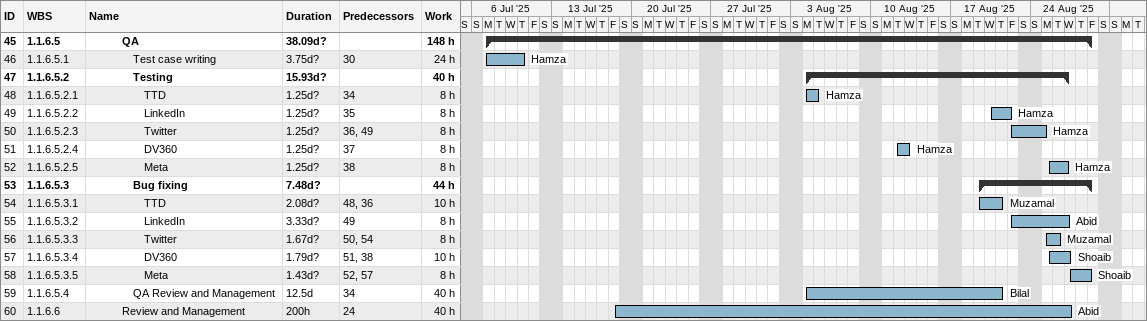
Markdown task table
| ID | WBS | Task | Duration | Start | Finish | Predecessors | Resources | Work (h) |
|---|---|---|---|---|---|---|---|---|
| 45 | 1.1.6.5 | **QA** | 38.09d? | 2025-07-07 | 2025-08-29 |  |  | 148 |
| 46 | 1.1.6.5.1 | Test case writing | 3.75d? | 2025-07-07 | 2025-07-10 | 30 | Hamza | 24 |
| 47 | 1.1.6.5.2 | **Testing** | 15.93d? | 2025-08-04 | 2025-08-27 |  |  | 40 |
| 48 | 1.1.6.5.2.1 | TTD | 1.25d? | 2025-08-04 | 2025-08-05 | 34 | Hamza | 8 |
| 49 | 1.1.6.5.2.2 | LinkedIn | 1.25d? | 2025-08-20 | 2025-08-22 | 35 | Hamza | 8 |
| 50 | 1.1.6.5.2.3 | Twitter | 1.25d? | 2025-08-22 | 2025-08-25 | 36, 49 | Hamza | 8 |
| 51 | 1.1.6.5.2.4 | DV360 | 1.25d? | 2025-08-12 | 2025-08-13 | 37 | Hamza | 8 |
| 52 | 1.1.6.5.2.5 | Meta | 1.25d? | 2025-08-25 | 2025-08-27 | 38 | Hamza | 8 |
| 53 | 1.1.6.5.3 | **Bug fixing** | 7.48d? | 2025-08-19 | 2025-08-29 |  |  | 44 |
| 54 | 1.1.6.5.3.1 | TTD | 2.08d? | 2025-08-19 | 2025-08-21 | 48, 36 | Muzamal | 10 |
| 55 | 1.1.6.5.3.2 | LinkedIn | 3.33d? | 2025-08-22 | 2025-08-27 | 49 | Abid | 8 |
| 56 | 1.1.6.5.3.3 | Twitter | 1.67d? | 2025-08-25 | 2025-08-26 | 50, 54 | Muzamal | 8 |
| 57 | 1.1.6.5.3.4 | DV360 | 1.79d? | 2025-08-25 | 2025-08-27 | 51, 38 | Shoaib | 10 |
| 58 | 1.1.6.5.3.5 | Meta | 1.43d? | 2025-08-27 | 2025-08-29 | 52, 57 | Shoaib | 8 |
| 59 | 1.1.6.5.4 | QA Review and Management | 12.5d | 2025-08-04 | 2025-08-21 | 34 | Bilal | 40 |
| 60 | 1.1.6.6 | Review and Management | 200h | 2025-07-18 | 2025-08-27 | 24 | Abid | 40 |
